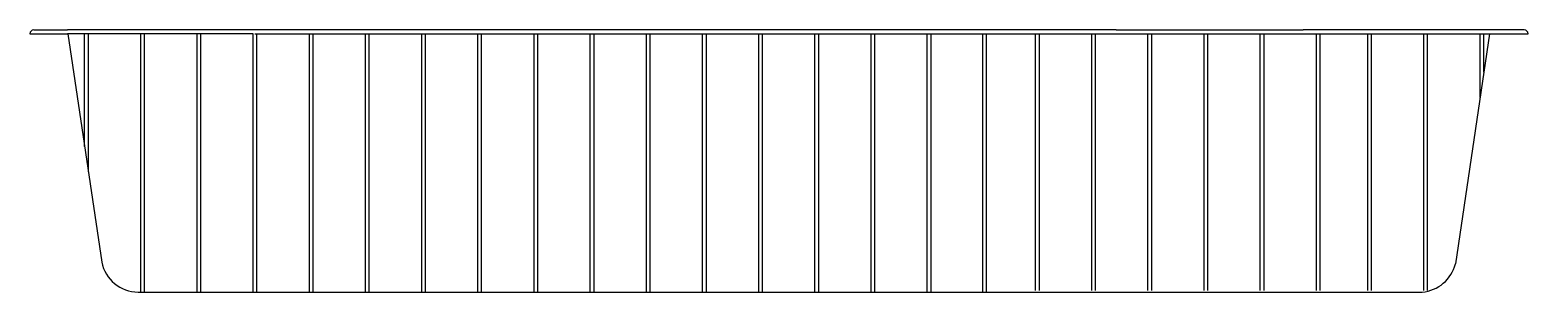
# Model space of a CAD drawing. Extents: x -1108.97 to -1100.97, y 310.74 to 312.14.
import ezdxf

# ---------------------------------------------------------------- set-up
doc = ezdxf.new("R2010")
doc.units = 0
doc.header["$LTSCALE"] = 10
doc.header["$MEASUREMENT"] = 0
doc.layers.add('Piscinas_Fibratec', color=4, linetype='CONTINUOUS')

msp = doc.modelspace()

# ---------------------------------------------------------------- linework, layer by layer
at = {"layer": 'Piscinas_Fibratec', "color": 2}
for p, q in [((-1108.9719, 312.1155), (-1108.7719, 312.1155)), ((-1108.9719, 312.1155), (-1108.7719, 312.1155)), ((-1108.9519, 312.1355), (-1108.7719, 312.1355)), ((-1108.9519, 312.1355), (-1108.7719, 312.1355)), ((-1107.7719, 312.1355), (-1108.7719, 312.1355)), ((-1107.7719, 312.1355), (-1108.7719, 312.1355)), ((-1107.7798, 312.1155), (-1108.7719, 312.1155)), ((-1107.7798, 312.1155), (-1108.7719, 312.1155)), ((-1107.7719, 312.1355), (-1107.7798, 312.1355)), ((-1107.7719, 312.1355), (-1107.7798, 312.1355)), ((-1103.1719, 312.1355), (-1107.7719, 312.1355)), ((-1103.1719, 312.1355), (-1107.7719, 312.1355)), ((-1107.7719, 312.1155), (-1103.1748, 312.1155)), ((-1107.7719, 312.1155), (-1103.1748, 312.1155)), ((-1103.1748, 312.1155), (-1102.1748, 312.1155)), ((-1103.1748, 312.1155), (-1102.1748, 312.1155)), ((-1103.1719, 312.1355), (-1102.1719, 312.1355)), ((-1103.1719, 312.1355), (-1102.1719, 312.1355)), ((-1102.1748, 312.1155), (-1101.1748, 312.1155)), ((-1102.1748, 312.1155), (-1101.1748, 312.1155)), ((-1101.1719, 312.1355), (-1102.1719, 312.1355)), ((-1101.1719, 312.1355), (-1102.1719, 312.1355)), ((-1101.1748, 312.1155), (-1100.9719, 312.1155)), ((-1101.1748, 312.1155), (-1100.9719, 312.1155)), ((-1100.9919, 312.1355), (-1101.1719, 312.1355)), ((-1100.9919, 312.1355), (-1101.1719, 312.1355))]:
    msp.add_line(p, q, dxfattribs=at)
at = {"layer": 'Piscinas_Fibratec'}
for p, q in [((-1108.7689, 312.1155), (-1108.5885, 310.8953)), ((-1108.7689, 312.1155), (-1108.5885, 310.8953)), ((-1101.1778, 312.1155), (-1101.3596, 310.8864)), ((-1101.1778, 312.1155), (-1101.3596, 310.8864)), ((-1108.3949, 310.7355), (-1107.4598, 310.7355)), ((-1108.3949, 310.7355), (-1107.4598, 310.7355)), ((-1107.4869, 310.7355), (-1103.499, 310.7355)), ((-1107.4869, 310.7355), (-1103.499, 310.7355)), ((-1103.499, 310.7355), (-1102.499, 310.7355)), ((-1103.499, 310.7355), (-1102.499, 310.7355)), ((-1102.499, 310.7355), (-1101.5374, 310.7355)), ((-1102.499, 310.7355), (-1101.5374, 310.7355))]:
    msp.add_line(p, q, dxfattribs=at)
at = {"layer": 'Piscinas_Fibratec', "color": 1}
for p, q in [((-1108.6798, 311.5129), (-1108.6798, 312.1155)), ((-1108.6798, 311.5129), (-1108.6798, 312.1155)), ((-1108.6798, 311.5129), (-1108.6798, 312.1155)), ((-1108.6798, 311.5129), (-1108.6798, 312.1155)), ((-1108.6598, 311.3777), (-1108.6598, 312.1155)), ((-1108.6598, 311.3777), (-1108.6598, 312.1155)), ((-1108.6598, 311.3777), (-1108.6598, 312.1155)), ((-1108.6598, 311.3777), (-1108.6598, 312.1155)), ((-1108.3798, 310.7355), (-1108.3798, 312.1155)), ((-1108.3798, 310.7355), (-1108.3798, 312.1155)), ((-1108.3798, 310.7355), (-1108.3798, 312.1155)), ((-1108.3798, 310.7355), (-1108.3798, 312.1155)), ((-1108.3598, 310.7355), (-1108.3598, 312.1155)), ((-1108.3598, 310.7355), (-1108.3598, 312.1155)), ((-1108.3598, 310.7355), (-1108.3598, 312.1155)), ((-1108.3598, 310.7355), (-1108.3598, 312.1155)), ((-1108.0798, 310.7355), (-1108.0798, 312.1155)), ((-1108.0798, 310.7355), (-1108.0798, 312.1155)), ((-1108.0598, 310.7355), (-1108.0598, 312.1155)), ((-1108.0598, 310.7355), (-1108.0598, 312.1155)), ((-1107.7798, 310.7355), (-1107.7798, 312.1155)), ((-1107.7798, 310.7355), (-1107.7798, 312.1155)), ((-1107.7798, 310.7355), (-1107.7798, 312.1155)), ((-1107.7798, 310.7355), (-1107.7798, 312.1155)), ((-1107.7798, 310.7355), (-1107.7798, 312.1155)), ((-1107.7798, 310.7355), (-1107.7798, 312.1155)), ((-1107.7598, 310.7355), (-1107.7598, 312.1155)), ((-1107.7598, 310.7355), (-1107.7598, 312.1155)), ((-1107.7598, 310.7355), (-1107.7598, 312.1155)), ((-1107.7598, 310.7355), (-1107.7598, 312.1155)), ((-1107.7598, 310.7355), (-1107.7598, 312.1155)), ((-1107.7598, 310.7355), (-1107.7598, 312.1155)), ((-1107.4798, 310.7355), (-1107.4798, 312.1155)), ((-1107.4798, 310.7355), (-1107.4798, 312.1155)), ((-1107.4598, 310.7355), (-1107.4598, 312.1155)), ((-1107.4598, 310.7355), (-1107.4598, 312.1155)), ((-1107.1798, 310.7355), (-1107.1798, 312.1155)), ((-1107.1798, 310.7355), (-1107.1798, 312.1155)), ((-1107.1598, 310.7355), (-1107.1598, 312.1155)), ((-1107.1598, 310.7355), (-1107.1598, 312.1155)), ((-1106.8798, 310.7355), (-1106.8798, 312.1155)), ((-1106.8798, 310.7355), (-1106.8798, 312.1155)), ((-1106.8598, 310.7355), (-1106.8598, 312.1155)), ((-1106.8598, 310.7355), (-1106.8598, 312.1155)), ((-1106.5798, 310.7355), (-1106.5798, 312.1155)), ((-1106.5798, 310.7355), (-1106.5798, 312.1155)), ((-1106.5598, 310.7355), (-1106.5598, 312.1155)), ((-1106.5598, 310.7355), (-1106.5598, 312.1155)), ((-1106.2798, 310.7355), (-1106.2798, 312.1155)), ((-1106.2798, 310.7355), (-1106.2798, 312.1155)), ((-1106.2598, 310.7355), (-1106.2598, 312.1155)), ((-1106.2598, 310.7355), (-1106.2598, 312.1155)), ((-1105.9798, 310.7355), (-1105.9798, 312.1155)), ((-1105.9798, 310.7355), (-1105.9798, 312.1155)), ((-1105.9598, 310.7355), (-1105.9598, 312.1155)), ((-1105.9598, 310.7355), (-1105.9598, 312.1155)), ((-1105.6798, 310.7355), (-1105.6798, 312.1155)), ((-1105.6798, 310.7355), (-1105.6798, 312.1155)), ((-1105.6598, 310.7355), (-1105.6598, 312.1155)), ((-1105.6598, 310.7355), (-1105.6598, 312.1155)), ((-1105.3798, 310.7355), (-1105.3798, 312.1155)), ((-1105.3798, 310.7355), (-1105.3798, 312.1155)), ((-1105.3598, 310.7355), (-1105.3598, 312.1155)), ((-1105.3598, 310.7355), (-1105.3598, 312.1155)), ((-1105.0798, 310.7355), (-1105.0798, 312.1155)), ((-1105.0798, 310.7355), (-1105.0798, 312.1155)), ((-1105.0598, 310.7355), (-1105.0598, 312.1155)), ((-1105.0598, 310.7355), (-1105.0598, 312.1155)), ((-1104.7798, 310.7355), (-1104.7798, 312.1155)), ((-1104.7798, 310.7355), (-1104.7798, 312.1155)), ((-1104.7598, 310.7355), (-1104.7598, 312.1155)), ((-1104.7598, 310.7355), (-1104.7598, 312.1155)), ((-1104.4798, 310.7355), (-1104.4798, 312.1155)), ((-1104.4798, 310.7355), (-1104.4798, 312.1155)), ((-1104.4598, 310.7355), (-1104.4598, 312.1155)), ((-1104.4598, 310.7355), (-1104.4598, 312.1155)), ((-1104.1798, 310.7355), (-1104.1798, 312.1155)), ((-1104.1798, 310.7355), (-1104.1798, 312.1155)), ((-1104.1598, 310.7355), (-1104.1598, 312.1155)), ((-1104.1598, 310.7355), (-1104.1598, 312.1155)), ((-1103.8841, 310.7355), (-1103.8841, 312.1155)), ((-1103.8841, 310.7355), (-1103.8841, 312.1155)), ((-1103.8641, 310.7355), (-1103.8641, 312.1155)), ((-1103.8641, 310.7355), (-1103.8641, 312.1155)), ((-1103.6015, 310.7438), (-1103.6015, 312.1155)), ((-1103.6015, 310.7438), (-1103.6015, 312.1155)), ((-1103.5815, 310.7438), (-1103.5815, 312.1155)), ((-1103.5815, 310.7438), (-1103.5815, 312.1155)), ((-1103.3015, 310.7438), (-1103.3015, 312.1155)), ((-1103.3015, 310.7438), (-1103.3015, 312.1155)), ((-1103.2815, 310.7438), (-1103.2815, 312.1155)), ((-1103.2815, 310.7438), (-1103.2815, 312.1155)), ((-1103.0015, 310.7438), (-1103.0015, 312.1155)), ((-1103.0015, 310.7438), (-1103.0015, 312.1155)), ((-1102.9815, 310.7438), (-1102.9815, 312.1155)), ((-1102.9815, 310.7438), (-1102.9815, 312.1155)), ((-1102.7015, 310.7438), (-1102.7015, 312.1155)), ((-1102.7015, 310.7438), (-1102.7015, 312.1155)), ((-1102.6815, 310.7438), (-1102.6815, 312.1155)), ((-1102.6815, 310.7438), (-1102.6815, 312.1155)), ((-1102.4015, 310.7438), (-1102.4015, 312.1155)), ((-1102.4015, 310.7438), (-1102.4015, 312.1155)), ((-1102.3815, 310.7438), (-1102.3815, 312.1155)), ((-1102.3815, 310.7438), (-1102.3815, 312.1155)), ((-1102.1015, 310.7438), (-1102.1015, 312.1155)), ((-1102.1015, 310.7438), (-1102.1015, 312.1155)), ((-1102.0815, 310.7438), (-1102.0815, 312.1155)), ((-1102.0815, 310.7438), (-1102.0815, 312.1155)), ((-1101.8282, 310.7438), (-1101.8282, 312.1155)), ((-1101.8282, 310.7438), (-1101.8282, 312.1155)), ((-1101.8082, 310.7438), (-1101.8082, 312.1155)), ((-1101.8082, 310.7438), (-1101.8082, 312.1155)), ((-1101.5282, 310.7438), (-1101.5282, 312.1155)), ((-1101.5282, 310.7438), (-1101.5282, 312.1155)), ((-1101.5082, 310.7438), (-1101.5082, 312.1155)), ((-1101.5082, 310.7438), (-1101.5082, 312.1155)), ((-1101.2282, 311.7749), (-1101.2282, 312.1155)), ((-1101.2282, 311.7749), (-1101.2282, 312.1155)), ((-1101.2082, 311.9102), (-1101.2082, 312.1155)), ((-1101.2082, 311.9102), (-1101.2082, 312.1155))]:
    msp.add_line(p, q, dxfattribs=at)
at = {"layer": 'Piscinas_Fibratec', "color": 2}
for centre, start, end in [((-1108.9519, 312.1155), 90, 180), ((-1108.9519, 312.1155), 90, 180), ((-1100.9919, 312.1155), 0, 90), ((-1100.9919, 312.1155), 0, 90)]:
    msp.add_arc(centre, 0.02, start, end, dxfattribs=at)
at = {"layer": 'Piscinas_Fibratec'}
for centre, start, end in [((-1108.3925, 310.9355), 191.59373, 269.32862), ((-1108.3925, 310.9355), 191.59373, 269.32862), ((-1101.5536, 310.9349), 274.64006, 345.95635), ((-1101.5536, 310.9349), 274.64006, 345.95635)]:
    msp.add_arc(centre, 0.2, start, end, dxfattribs=at)

doc.saveas('drawing.dxf')
